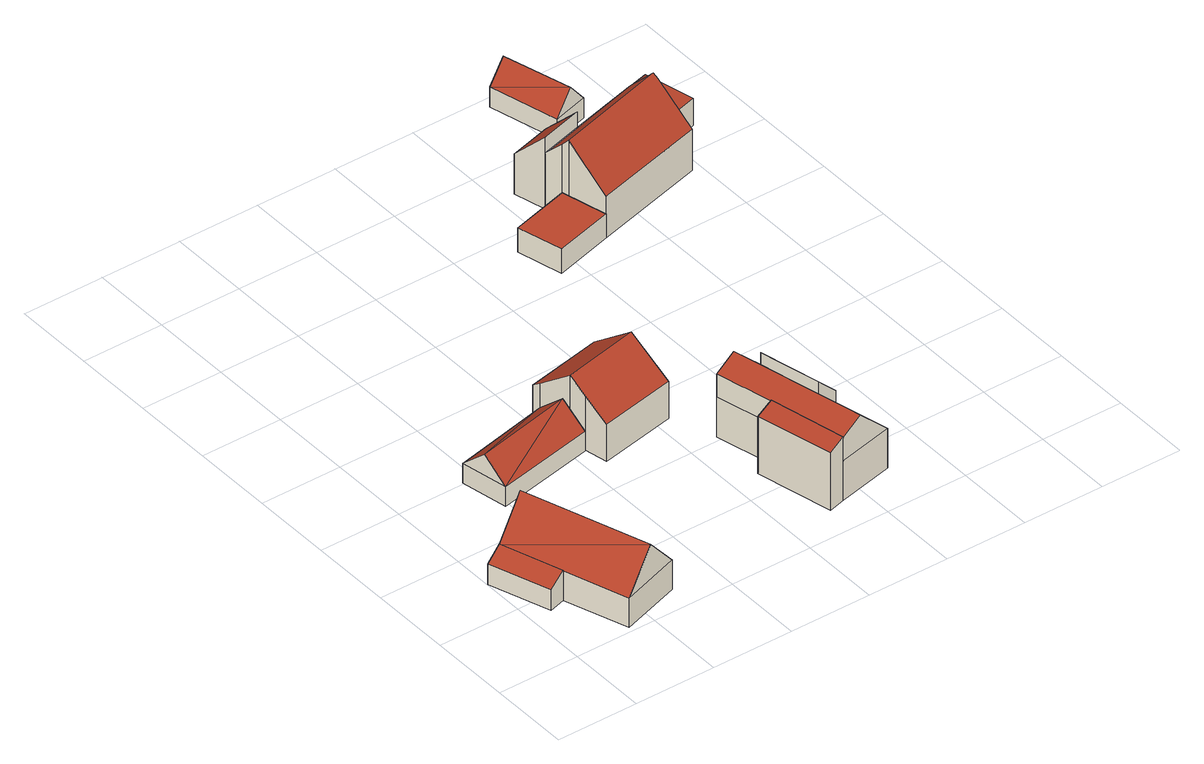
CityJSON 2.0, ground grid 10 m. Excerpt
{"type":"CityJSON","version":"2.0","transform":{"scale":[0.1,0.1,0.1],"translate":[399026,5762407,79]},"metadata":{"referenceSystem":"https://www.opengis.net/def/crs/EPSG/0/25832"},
"CityObjects":{
"building1":{"type":"Building","attributes":{"Gemeindeschluessel":"05515000","Geometrietyp2DReferenz":"3000","function":"31001_2700"},"children":["building1-1","building1-2"]},
"building1-1":{"type":"BuildingPart","attributes":{"roofType":"2100","measuredHeight":3.87},"parents":["building1"],"geometry":[{"type":"Solid","lod":"2","boundaries":[[[[0,1,2,3,4]],[[5,6,7,8,9]],[[4,3,6,5]],[[9,0,4,5]],[[2,7,6,3]],[[1,0,9,8]],[[7,2,1,8]]]],"semantics":{"surfaces":[{"type":"WallSurface"},{"type":"RoofSurface"},{"type":"GroundSurface"},{"type":"ClosureSurface"}],"values":[[0,0,0,1,2,0,3]]}}]},
"building1-2":{"type":"BuildingPart","attributes":{"roofType":"3100","measuredHeight":8.28},"parents":["building1"],"geometry":[{"type":"Solid","lod":"2","boundaries":[[[[10,11,2,1]],[[12,13,11,10]],[[14,15,13,12]],[[8,7,15,14]],[[16,1,17]],[[8,14,17,1]],[[12,10,16]],[[17,12,16]],[[16,10,1]],[[17,14,12]],[[2,11,13,15,7]],[[7,8,1,2]]]],"semantics":{"surfaces":[{"type":"WallSurface"},{"type":"RoofSurface"},{"type":"GroundSurface"},{"type":"ClosureSurface"}],"values":[[0,0,0,0,1,1,1,1,0,0,2,3]]}}]},
"building2":{"type":"Building","attributes":{"Gemeindeschluessel":"05515000","Geometrietyp2DReferenz":"3000","function":"31001_2460","roofType":"3100","measuredHeight":5.18},"geometry":[{"type":"Solid","lod":"2","boundaries":[[[[18,19,20,21]],[[22,23,19,18]],[[24,25,23,22]],[[21,20,25,24]],[[18,26,22]],[[24,27,21]],[[18,21,27]],[[27,26,18]],[[26,27,24]],[[24,22,26]],[[19,23,25,20]]]],"semantics":{"surfaces":[{"type":"WallSurface"},{"type":"RoofSurface"},{"type":"GroundSurface"}],"values":[[0,0,0,0,0,0,1,1,1,1,2]]}}]},
"building3":{"type":"Building","attributes":{"Gemeindeschluessel":"05515000","Geometrietyp2DReferenz":"3000","function":"31001_2700","roofType":"3100","measuredHeight":8.55},"geometry":[{"type":"Solid","lod":"2","boundaries":[[[[28,29,30,31]],[[32,33,29,28]],[[34,35,33,32]],[[36,37,35,34]],[[38,39,37,36]],[[40,41,39,38]],[[42,43,41,40]],[[31,30,43,42]],[[36,34,32,28,38]],[[31,42,40,38,28]],[[29,33,35,37,39,41,43,30]]]],"semantics":{"surfaces":[{"type":"WallSurface"},{"type":"RoofSurface"},{"type":"GroundSurface"}],"values":[[0,0,0,0,0,0,0,0,1,1,2]]}}]},
"building4":{"type":"Building","attributes":{"Gemeindeschluessel":"05515000","Geometrietyp2DReferenz":"3000","function":"31001_1000"},"address":[{"country":"Germany","locality":"Münster","thoroughfareNumber":"225","thoroughfareName":"Feldstiege"}],"children":["building4-1","building4-2","building4-3"]},
"building4-1":{"type":"BuildingPart","attributes":{"roofType":"2100","measuredHeight":6.67},"parents":["building4"],"geometry":[{"type":"Solid","lod":"2","boundaries":[[[[44,45,46,47,48]],[[49,50,45,44]],[[51,52,53,50,49]],[[49,44,48,51]],[[45,50,53,46]],[[52,51,48,47]],[[46,53,52,47]]]],"semantics":{"surfaces":[{"type":"WallSurface"},{"type":"RoofSurface"},{"type":"GroundSurface"},{"type":"ClosureSurface"}],"values":[[0,0,0,1,2,0,3]]}}]},
"building4-2":{"type":"BuildingPart","attributes":{"roofType":"3100","measuredHeight":9.37},"parents":["building4"],"geometry":[{"type":"Solid","lod":"2","boundaries":[[[[54,55,56,57]],[[47,46,55,54]],[[58,59,53,52]],[[60,61,59,58]],[[62,63,64,65,66]],[[47,64,63,58,52]],[[65,64,47,54]],[[66,65,54,57]],[[63,62,60,58]],[[55,46,53,59,61,56]],[[46,47,52,53]],[[61,60,57,56]],[[62,66,57,60]]]],"semantics":{"surfaces":[{"type":"WallSurface"},{"type":"RoofSurface"},{"type":"GroundSurface"},{"type":"ClosureSurface"}],"values":[[0,0,0,0,1,1,0,0,0,2,3,3,3]]}}]},
"building4-3":{"type":"BuildingPart","attributes":{"roofType":"2100","measuredHeight":8.16},"parents":["building4"],"geometry":[{"type":"Solid","lod":"2","boundaries":[[[[67,66,57,56,68,69]],[[70,71,61,60,62,72]],[[69,68,71,70]],[[72,67,69,70]],[[56,61,71,68]],[[66,67,72,62]],[[61,56,57,60]],[[60,57,66,62]]]],"semantics":{"surfaces":[{"type":"WallSurface"},{"type":"RoofSurface"},{"type":"GroundSurface"},{"type":"ClosureSurface"}],"values":[[0,0,0,1,2,0,3,3]]}}]},
"building5":{"type":"Building","attributes":{"Gemeindeschluessel":"05515000","Geometrietyp2DReferenz":"3000","function":"51009_1611","roofType":"1000","measuredHeight":3.11},"geometry":[{"type":"Solid","lod":"2","boundaries":[[[[73,74,75,76]],[[77,78,74,73]],[[79,80,78,77]],[[76,75,80,79]],[[77,73,76,79]],[[74,78,80,75]]]],"semantics":{"surfaces":[{"type":"WallSurface"},{"type":"RoofSurface"},{"type":"GroundSurface"}],"values":[[0,0,0,0,1,2]]}}]},
"building6":{"type":"Building","attributes":{"Gemeindeschluessel":"05515000","Geometrietyp2DReferenz":"3000","function":"31001_1000"},"address":[{"country":"Germany","locality":"Münster","thoroughfareNumber":"222","thoroughfareName":"Feldstiege"}],"children":["building6-1","building6-2"]},
"building6-1":{"type":"BuildingPart","attributes":{"roofType":"3100","measuredHeight":10.19},"parents":["building6"],"geometry":[{"type":"Solid","lod":"2","boundaries":[[[[81,78,82,83]],[[84,85,78,81]],[[86,87,88,89,83]],[[90,91,92,84,81,83,89]],[[93,94,95,96,97,80,82,78,85,98]],[[91,93,98,92]],[[90,94,93,91]],[[89,95,94,90]],[[88,96,95,89]],[[87,97,96,88]],[[86,80,97,87]],[[83,82,80,86]],[[98,85,84,92]]]],"semantics":{"surfaces":[{"type":"WallSurface"},{"type":"RoofSurface"},{"type":"GroundSurface"},{"type":"ClosureSurface"}],"values":[[0,0,1,1,2,0,0,0,0,0,0,0,3]]}}]},
"building6-2":{"type":"BuildingPart","attributes":{"roofType":"2100","measuredHeight":9.23},"parents":["building6"],"geometry":[{"type":"Solid","lod":"2","boundaries":[[[[99,92,98,100,101]],[[102,103,85,84,104]],[[101,100,103,102]],[[104,99,101,102]],[[98,85,103,100]],[[92,99,104,84]],[[85,98,92,84]]]],"semantics":{"surfaces":[{"type":"WallSurface"},{"type":"RoofSurface"},{"type":"GroundSurface"},{"type":"ClosureSurface"}],"values":[[0,0,0,1,2,0,3]]}}]},
"building7":{"type":"Building","attributes":{"Gemeindeschluessel":"05515000","Geometrietyp2DReferenz":"3000","function":"31001_2700","roofType":"3100","measuredHeight":5.34},"geometry":[{"type":"Solid","lod":"2","boundaries":[[[[105,106,107,108]],[[109,110,106,105]],[[111,112,110,109]],[[108,107,112,111]],[[105,113,109]],[[111,114,108]],[[114,113,105]],[[105,108,114]],[[111,109,113]],[[113,114,111]],[[106,110,112,107]]]],"semantics":{"surfaces":[{"type":"WallSurface"},{"type":"RoofSurface"},{"type":"GroundSurface"}],"values":[[0,0,0,0,0,0,1,1,1,1,2]]}}]},
"building8":{"type":"Building","attributes":{"Gemeindeschluessel":"05515000","Geometrietyp2DReferenz":"3000","function":"31001_2460","roofType":"5000","measuredHeight":6.84},"geometry":[{"type":"Solid","lod":"2","boundaries":[[[[115,116,117,118]],[[119,120,116,115]],[[121,122,120,119]],[[123,124,122,121]],[[125,126,124,123]],[[118,117,126,125]],[[119,127,121]],[[127,119,115,118,125,128]],[[121,127,128,123]],[[123,128,125]],[[116,120,122,124,126,117]]]],"semantics":{"surfaces":[{"type":"WallSurface"},{"type":"RoofSurface"},{"type":"GroundSurface"}],"values":[[0,0,0,0,0,0,1,1,1,0,2]]}}]}
},
"vertices":[
[21,158,39],[21,158,38],[21,158,0],[1,151,0],[1,151,27],[26,77,27],[26,77,0],[46,83,0],[46,83,38],[46,83,39],
[95,184,38],[95,184,0],[146,30,38],[146,30,0],[72,6,38],[72,6,0],[58,171,83],[109,18,83],
[93,241,28],[93,241,3],[214,266,3],[214,266,28],[82,299,28],[82,299,3],[202,326,28],[202,326,3],[88,270,55],[208,296,55],
[210,286,90],[210,286,4],[214,266,4],[214,266,74],[202,326,59],[202,326,4],[200,336,52],[200,336,4],[294,355,52],[294,355,4],[304,306,90],[304,306,4],[314,256,52],[314,256,4],[220,237,52],[220,237,4],
[427,221,46],[427,221,7],[401,215,7],[401,215,58],[401,215,74],[445,146,46],[445,146,7],[418,139,74],[418,139,58],[418,139,7],
[332,199,58],[332,199,7],[349,129,7],[349,129,58],[439,51,58],[439,51,7],[370,35,58],[370,35,7],[370,35,88],[397,41,101],[359,205,101],[332,199,88],[349,129,88],
[349,129,89],[328,124,7],[328,124,81],[350,30,81],[350,30,7],[370,35,89],
[358,568,39],[358,568,8],[372,512,8],[372,512,39],[430,587,39],[430,587,8],[444,531,39],[444,531,8],
[430,587,101],[432,579,8],[432,579,110],[424,608,80],[424,608,8],[444,531,62],[583,568,61],[572,612,105],[570,617,110],[563,646,79],[560,645,79],[476,622,80],[560,645,8],[563,646,8],[570,617,8],[572,612,8],[583,568,8],[476,622,8],
[476,622,100],[466,661,8],[466,661,60],[414,647,60],[414,647,8],[424,608,100],
[482,777,35],[482,777,9],[504,692,9],[504,692,35],[525,788,35],[525,788,9],[547,704,35],[547,704,9],[503,782,62],[526,698,62],
[553,672,44],[553,672,7],[560,645,7],[560,645,71],[614,688,44],[614,688,7],[630,628,42],[630,628,7],[572,612,42],[572,612,7],[563,646,71],[563,646,7],[590,648,76],[564,641,76]
]}
